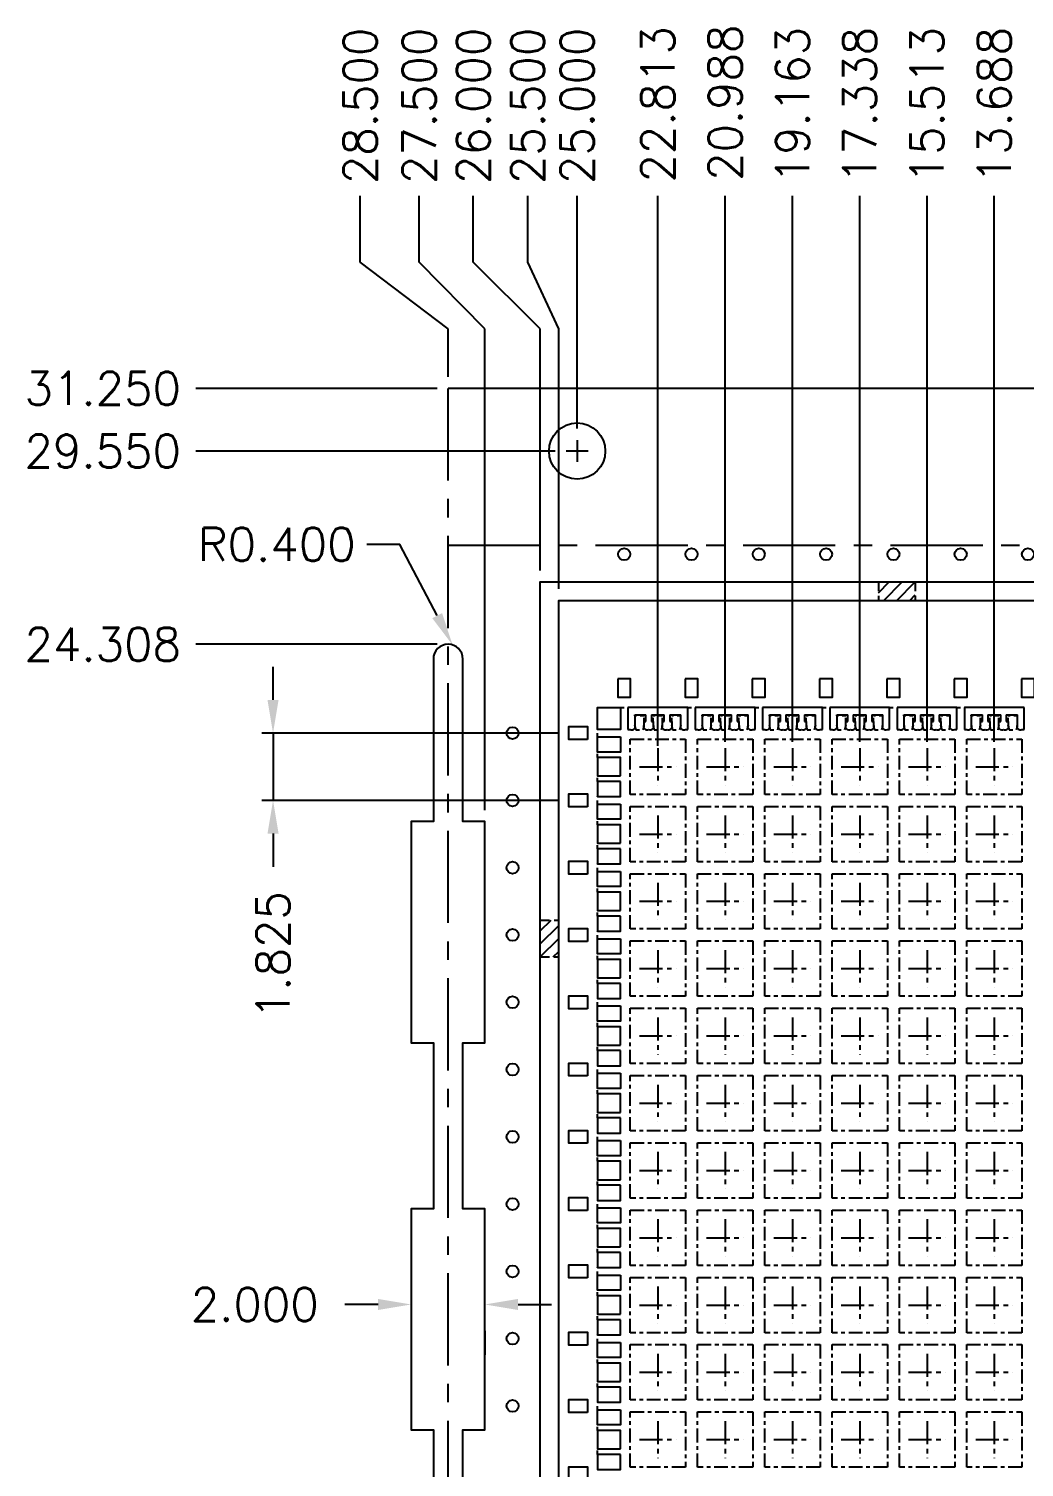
# Model space of a CAD drawing. Extents: x -116 to -15, y -123 to -4.
# Drawn here: x -102.45 to -75.45, y -43.06 to -4.05 of the extents above; entities that cross this region are included whole.
import ezdxf

# ---------------------------------------------------------------- set-up
doc = ezdxf.new("R2010")
doc.units = 0
doc.header["$MEASUREMENT"] = 0
for name, pattern in [('CENTER', [2, 1.25, -0.25, 0.25, -0.25]), ('CENTERX2', [4, 2.5, -0.5, 0.5, -0.5]), ('HIDDEN', [0.375, 0.25, -0.125])]:
    doc.linetypes.add(name, pattern=pattern)
for name, color, linetype in [('1', 7, 'CONTINUOUS'), ('1D', 4, 'CONTINUOUS'), ('3D', 4, 'CONTINUOUS')]:
    doc.layers.add(name, color=color, linetype=linetype)
doc.styles.get("Standard").update_dxf_attribs({"font": 'ROMANS.SHX'})

msp = doc.modelspace()

# ---------------------------------------------------------------- hatches: boundary and pattern name
at = {"layer": '1D', "linetype": 'ByBlock'}
h = msp.add_hatch(dxfattribs=at)
h.set_pattern_fill('ANSI31', color=256, scale=2, style=0)
h.set_pattern_definition([(45, (500.50223, 507.88547), (-0.176776695, 0.176776695), [])])
h.paths.add_polyline_path([(-88.074, -61.88), (-88.574, -61.88), (-88.574, -60.88), (-88.074, -60.88)])
h.paths.add_polyline_path([(-88.074, -29.22), (-88.574, -29.22), (-88.574, -28.22), (-88.074, -28.22)])
h.paths.add_polyline_path([(-88.074, -45.55), (-88.574, -45.55), (-88.574, -44.55), (-88.074, -44.55)])
h.paths.add_polyline_path([(-79.404, -19.55), (-79.404, -19.05), (-78.404, -19.05), (-78.404, -19.55)])
h.paths.add_polyline_path([(-46.744, -19.55), (-46.744, -19.05), (-45.744, -19.05), (-45.744, -19.55)])
h.paths.add_polyline_path([(-63.074, -19.55), (-63.074, -19.05), (-62.074, -19.05), (-62.074, -19.55)])
h.paths.add_polyline_path([(-37.074, -28.22), (-36.574, -28.22), (-36.574, -29.22), (-37.074, -29.22)])
h.paths.add_polyline_path([(-37.074, -60.88), (-36.574, -60.88), (-36.574, -61.88), (-37.074, -61.88)])
h.paths.add_polyline_path([(-37.074, -44.55), (-36.574, -44.55), (-36.574, -45.55), (-37.074, -45.55)])
h.paths.add_polyline_path([(-45.744, -70.55), (-45.744, -71.05), (-46.744, -71.05), (-46.744, -70.55)])
h.paths.add_polyline_path([(-78.404, -70.55), (-78.404, -71.05), (-79.404, -71.05), (-79.404, -70.55)])
h.paths.add_polyline_path([(-62.074, -70.55), (-62.074, -71.05), (-63.074, -71.05), (-63.074, -70.55)])

# ---------------------------------------------------------------- linework, layer by layer
at = {"layer": '1', "linetype": 'ByBlock'}
for p, q in [((-84.575, -22.453), (-86.197, -22.453)), ((-86.197, -22.453), (-86.197, -23.049)), ((-84.575, -23.049), (-84.575, -22.453)), ((-82.75, -22.453), (-84.372, -22.453)), ((-84.372, -22.453), (-84.372, -23.049)), ((-82.75, -23.049), (-82.75, -22.453)), ((-80.925, -22.453), (-82.547, -22.453)), ((-82.547, -22.453), (-82.547, -23.049)), ((-80.925, -23.049), (-80.925, -22.453)), ((-79.1, -22.453), (-80.722, -22.453)), ((-80.722, -22.453), (-80.722, -23.049)), ((-79.1, -23.049), (-79.1, -22.453)), ((-77.275, -22.453), (-78.897, -22.453)), ((-78.897, -22.453), (-78.897, -23.049)), ((-77.275, -23.049), (-77.275, -22.453)), ((-75.45, -22.453), (-77.072, -22.453)), ((-77.072, -22.453), (-77.072, -23.049)), ((-75.45, -23.049), (-75.45, -22.453)), ((-86.197, -23.049), (-86.136, -23.049)), ((-84.636, -23.049), (-84.575, -23.049)), ((-84.372, -23.049), (-84.311, -23.049)), ((-82.811, -23.049), (-82.75, -23.049)), ((-82.547, -23.049), (-82.486, -23.049)), ((-80.986, -23.049), (-80.925, -23.049)), ((-80.722, -23.049), (-80.661, -23.049)), ((-79.161, -23.049), (-79.1, -23.049)), ((-78.897, -23.049), (-78.836, -23.049)), ((-77.336, -23.049), (-77.275, -23.049)), ((-77.072, -23.049), (-77.011, -23.049)), ((-75.511, -23.049), (-75.45, -23.049))]:
    msp.add_line(p, q, dxfattribs=at)
at = {"layer": '1'}
for p, q in [((-86.011, -22.653), (-85.711, -22.653)), ((-86.011, -22.678), (-86.011, -22.653)), ((-86.011, -22.678), (-86.011, -22.973)), ((-85.761, -22.973), (-85.761, -22.838)), ((-85.761, -22.838), (-85.711, -22.838)), ((-85.561, -22.653), (-85.211, -22.653)), ((-85.561, -22.838), (-85.511, -22.838)), ((-85.511, -22.838), (-85.511, -22.973)), ((-85.261, -22.973), (-85.261, -22.838)), ((-85.261, -22.838), (-85.211, -22.838)), ((-85.061, -22.653), (-84.761, -22.653)), ((-85.061, -22.838), (-85.011, -22.838)), ((-85.011, -22.838), (-85.011, -22.973)), ((-84.761, -22.973), (-84.761, -22.653)), ((-84.761, -22.778), (-84.761, -22.653)), ((-84.186, -22.653), (-83.886, -22.653)), ((-84.186, -22.678), (-84.186, -22.653)), ((-84.186, -22.678), (-84.186, -22.973)), ((-83.936, -22.973), (-83.936, -22.838)), ((-83.936, -22.838), (-83.886, -22.838)), ((-83.736, -22.653), (-83.386, -22.653)), ((-83.736, -22.838), (-83.686, -22.838)), ((-83.686, -22.838), (-83.686, -22.973)), ((-83.436, -22.973), (-83.436, -22.838)), ((-83.436, -22.838), (-83.386, -22.838)), ((-83.236, -22.653), (-82.936, -22.653)), ((-83.236, -22.838), (-83.186, -22.838)), ((-83.186, -22.838), (-83.186, -22.973)), ((-82.936, -22.973), (-82.936, -22.653)), ((-82.936, -22.778), (-82.936, -22.653)), ((-82.361, -22.653), (-82.061, -22.653)), ((-82.361, -22.678), (-82.361, -22.653)), ((-82.361, -22.678), (-82.361, -22.973)), ((-82.111, -22.973), (-82.111, -22.838)), ((-82.111, -22.838), (-82.061, -22.838)), ((-81.911, -22.653), (-81.561, -22.653)), ((-81.911, -22.838), (-81.861, -22.838)), ((-81.861, -22.838), (-81.861, -22.973)), ((-81.611, -22.973), (-81.611, -22.838)), ((-81.611, -22.838), (-81.561, -22.838)), ((-81.411, -22.653), (-81.111, -22.653)), ((-81.411, -22.838), (-81.361, -22.838)), ((-81.361, -22.838), (-81.361, -22.973)), ((-81.111, -22.973), (-81.111, -22.653)), ((-81.111, -22.778), (-81.111, -22.653)), ((-80.536, -22.653), (-80.236, -22.653)), ((-80.536, -22.678), (-80.536, -22.653)), ((-80.536, -22.678), (-80.536, -22.973)), ((-80.286, -22.973), (-80.286, -22.838)), ((-80.286, -22.838), (-80.236, -22.838)), ((-80.086, -22.653), (-79.736, -22.653)), ((-80.086, -22.838), (-80.036, -22.838)), ((-80.036, -22.838), (-80.036, -22.973)), ((-79.786, -22.973), (-79.786, -22.838)), ((-79.786, -22.838), (-79.736, -22.838)), ((-79.586, -22.653), (-79.286, -22.653)), ((-79.586, -22.838), (-79.536, -22.838)), ((-79.536, -22.838), (-79.536, -22.973)), ((-79.286, -22.973), (-79.286, -22.653)), ((-79.286, -22.778), (-79.286, -22.653)), ((-78.711, -22.653), (-78.411, -22.653)), ((-78.711, -22.678), (-78.711, -22.653)), ((-78.711, -22.678), (-78.711, -22.973)), ((-78.461, -22.973), (-78.461, -22.838)), ((-78.461, -22.838), (-78.411, -22.838)), ((-78.261, -22.653), (-77.911, -22.653)), ((-78.261, -22.838), (-78.211, -22.838)), ((-78.211, -22.838), (-78.211, -22.973)), ((-77.961, -22.973), (-77.961, -22.838)), ((-77.961, -22.838), (-77.911, -22.838)), ((-77.761, -22.653), (-77.461, -22.653)), ((-77.761, -22.838), (-77.711, -22.838)), ((-77.711, -22.838), (-77.711, -22.973)), ((-77.461, -22.973), (-77.461, -22.653)), ((-77.461, -22.778), (-77.461, -22.653)), ((-76.886, -22.653), (-76.586, -22.653)), ((-76.886, -22.678), (-76.886, -22.653)), ((-76.886, -22.678), (-76.886, -22.973)), ((-76.636, -22.973), (-76.636, -22.838)), ((-76.636, -22.838), (-76.586, -22.838)), ((-76.436, -22.653), (-76.086, -22.653)), ((-76.436, -22.838), (-76.386, -22.838)), ((-76.386, -22.838), (-76.386, -22.973)), ((-76.136, -22.973), (-76.136, -22.838)), ((-76.136, -22.838), (-76.086, -22.838)), ((-75.936, -22.653), (-75.636, -22.653)), ((-75.936, -22.838), (-75.886, -22.838)), ((-75.886, -22.838), (-75.886, -22.973)), ((-75.636, -22.973), (-75.636, -22.653)), ((-75.636, -22.778), (-75.636, -22.653))]:
    msp.add_line(p, q, dxfattribs=at)
at = {"layer": '1', "linetype": 'ByBlock'}
msp.add_lwpolyline([(-91.074, -76.3), (-36.174, -76.3), (-34.074, -75.088), (-34.074, -64.55), (-35.074, -64.55), (-35.074, -58.55), (-34.074, -58.55), (-34.074, -54.05), (-35.074, -54.05), (-35.074, -48.05), (-34.074, -48.05), (-34.074, -42.05), (-35.074, -42.05), (-35.074, -36.05), (-34.074, -36.05), (-34.074, -31.55), (-35.074, -31.55), (-35.074, -25.55), (-34.074, -25.55), (-34.074, -15.013), (-36.174, -13.8), (-91.074, -13.8)], dxfattribs=at)
for points in [[(-36.574, -71.05), (-88.574, -71.05), (-88.574, -19.05), (-36.574, -19.05)], [(-37.074, -70.55), (-88.074, -70.55), (-88.074, -19.55), (-37.074, -19.55)], [(-86.474, -21.676), (-86.474, -22.176), (-86.124, -22.176), (-86.124, -21.676)], [(-84.649, -21.676), (-84.649, -22.176), (-84.299, -22.176), (-84.299, -21.676)], [(-82.824, -21.676), (-82.824, -22.176), (-82.474, -22.176), (-82.474, -21.676)], [(-80.999, -21.676), (-80.999, -22.176), (-80.649, -22.176), (-80.649, -21.676)], [(-79.174, -21.676), (-79.174, -22.176), (-78.824, -22.176), (-78.824, -21.676)], [(-77.349, -21.676), (-77.349, -22.176), (-76.999, -22.176), (-76.999, -21.676)], [(-75.524, -21.676), (-75.524, -22.176), (-75.174, -22.176), (-75.174, -21.676)], [(-86.4, -22.453), (-86.4, -23.049), (-87.021, -23.049), (-87.021, -22.453)], [(-87.298, -23.325), (-87.798, -23.325), (-87.798, -22.975), (-87.298, -22.975)], [(-86.4, -23.252), (-86.4, -23.663), (-87.021, -23.663), (-87.021, -23.252)], [(-86.4, -24.313), (-86.4, -23.813), (-87.021, -23.813), (-87.021, -24.313)], [(-86.4, -24.463), (-87.021, -24.463), (-87.021, -24.874), (-86.4, -24.874)], [(-87.298, -25.15), (-87.798, -25.15), (-87.798, -24.8), (-87.298, -24.8)], [(-86.4, -25.077), (-86.4, -25.488), (-87.021, -25.488), (-87.021, -25.077)], [(-86.4, -26.138), (-86.4, -25.638), (-87.021, -25.638), (-87.021, -26.138)], [(-86.4, -26.288), (-87.021, -26.288), (-87.021, -26.699), (-86.4, -26.699)], [(-87.298, -26.975), (-87.798, -26.975), (-87.798, -26.625), (-87.298, -26.625)], [(-86.4, -26.902), (-86.4, -27.313), (-87.021, -27.313), (-87.021, -26.902)], [(-86.4, -27.963), (-86.4, -27.463), (-87.021, -27.463), (-87.021, -27.963)], [(-87.298, -28.8), (-87.798, -28.8), (-87.798, -28.45), (-87.298, -28.45)], [(-86.4, -28.113), (-87.021, -28.113), (-87.021, -28.524), (-86.4, -28.524)], [(-86.4, -28.727), (-86.4, -29.138), (-87.021, -29.138), (-87.021, -28.727)], [(-86.4, -29.788), (-86.4, -29.288), (-87.021, -29.288), (-87.021, -29.788)], [(-86.4, -29.938), (-87.021, -29.938), (-87.021, -30.349), (-86.4, -30.349)], [(-87.298, -30.625), (-87.798, -30.625), (-87.798, -30.275), (-87.298, -30.275)], [(-86.4, -30.552), (-86.4, -30.963), (-87.021, -30.963), (-87.021, -30.552)], [(-86.4, -31.613), (-86.4, -31.113), (-87.021, -31.113), (-87.021, -31.613)], [(-86.4, -31.763), (-87.021, -31.763), (-87.021, -32.174), (-86.4, -32.174)], [(-87.298, -32.45), (-87.798, -32.45), (-87.798, -32.1), (-87.298, -32.1)], [(-86.4, -32.377), (-86.4, -32.788), (-87.021, -32.788), (-87.021, -32.377)], [(-86.4, -33.438), (-86.4, -32.938), (-87.021, -32.938), (-87.021, -33.438)], [(-87.298, -34.275), (-87.798, -34.275), (-87.798, -33.925), (-87.298, -33.925)], [(-86.4, -33.588), (-87.021, -33.588), (-87.021, -33.999), (-86.4, -33.999)], [(-86.4, -34.202), (-86.4, -34.613), (-87.021, -34.613), (-87.021, -34.202)], [(-86.4, -35.263), (-86.4, -34.763), (-87.021, -34.763), (-87.021, -35.263)], [(-86.4, -35.413), (-87.021, -35.413), (-87.021, -35.824), (-86.4, -35.824)], [(-87.298, -36.1), (-87.798, -36.1), (-87.798, -35.75), (-87.298, -35.75)], [(-86.4, -36.027), (-86.4, -36.438), (-87.021, -36.438), (-87.021, -36.027)], [(-86.4, -37.088), (-86.4, -36.588), (-87.021, -36.588), (-87.021, -37.088)], [(-86.4, -37.238), (-87.021, -37.238), (-87.021, -37.649), (-86.4, -37.649)], [(-87.298, -37.925), (-87.798, -37.925), (-87.798, -37.575), (-87.298, -37.575)], [(-86.4, -37.852), (-86.4, -38.263), (-87.021, -38.263), (-87.021, -37.852)], [(-86.4, -38.913), (-86.4, -38.413), (-87.021, -38.413), (-87.021, -38.913)], [(-87.298, -39.75), (-87.798, -39.75), (-87.798, -39.4), (-87.298, -39.4)], [(-86.4, -39.063), (-87.021, -39.063), (-87.021, -39.474), (-86.4, -39.474)], [(-86.4, -39.677), (-86.4, -40.088), (-87.021, -40.088), (-87.021, -39.677)], [(-86.4, -40.738), (-86.4, -40.238), (-87.021, -40.238), (-87.021, -40.738)], [(-86.4, -40.888), (-87.021, -40.888), (-87.021, -41.299), (-86.4, -41.299)], [(-87.298, -41.575), (-87.798, -41.575), (-87.798, -41.225), (-87.298, -41.225)], [(-86.4, -41.502), (-86.4, -41.913), (-87.021, -41.913), (-87.021, -41.502)], [(-86.4, -42.563), (-86.4, -42.063), (-87.021, -42.063), (-87.021, -42.563)], [(-86.4, -42.713), (-87.021, -42.713), (-87.021, -43.124), (-86.4, -43.124)], [(-87.298, -43.4), (-87.798, -43.4), (-87.798, -43.05), (-87.298, -43.05)]]:
    msp.add_lwpolyline(points, close=True, dxfattribs=at)
at = {"layer": '1'}
msp.add_lwpolyline([(-90.674, -48.05), (-90.674, -42.05), (-90.074, -42.05), (-90.074, -36.05), (-90.674, -36.05), (-90.674, -31.55), (-90.074, -31.55), (-90.074, -25.55), (-90.674, -25.55), (-90.674, -21.142, 1), (-91.474, -21.142), (-91.474, -25.55), (-92.074, -25.55), (-92.074, -31.55), (-91.474, -31.55), (-91.474, -36.05), (-92.074, -36.05), (-92.074, -42.05), (-91.474, -42.05), (-91.474, -48.05)], format="xyb", dxfattribs=at)
for points in [[(-85.711, -22.838), (-85.711, -22.653)], [(-85.561, -22.653), (-85.561, -22.838)], [(-85.211, -22.838), (-85.211, -22.653)], [(-85.061, -22.653), (-85.061, -22.838)], [(-83.886, -22.838), (-83.886, -22.653)], [(-83.736, -22.653), (-83.736, -22.838)], [(-83.386, -22.838), (-83.386, -22.653)], [(-83.236, -22.653), (-83.236, -22.838)], [(-82.061, -22.838), (-82.061, -22.653)], [(-81.911, -22.653), (-81.911, -22.838)], [(-81.561, -22.838), (-81.561, -22.653)], [(-81.411, -22.653), (-81.411, -22.838)], [(-80.236, -22.838), (-80.236, -22.653)], [(-80.086, -22.653), (-80.086, -22.838)], [(-79.736, -22.838), (-79.736, -22.653)], [(-79.586, -22.653), (-79.586, -22.838)], [(-78.411, -22.838), (-78.411, -22.653)], [(-78.261, -22.653), (-78.261, -22.838)], [(-77.911, -22.838), (-77.911, -22.653)], [(-77.761, -22.653), (-77.761, -22.838)], [(-76.586, -22.838), (-76.586, -22.653)], [(-76.436, -22.653), (-76.436, -22.838)], [(-76.086, -22.838), (-76.086, -22.653)], [(-75.936, -22.653), (-75.936, -22.838)]]:
    msp.add_lwpolyline(points, dxfattribs=at)
for centre, radius in [((-87.574, -15.5), 0.762), ((-86.299, -18.3), 0.163), ((-84.474, -18.3), 0.163), ((-82.649, -18.3), 0.163), ((-80.824, -18.3), 0.163), ((-78.999, -18.3), 0.163), ((-77.174, -18.3), 0.163), ((-75.349, -18.3), 0.163), ((-89.324, -23.15), 0.163), ((-89.324, -24.975), 0.163), ((-89.324, -26.8), 0.163), ((-89.324, -28.625), 0.163), ((-89.324, -30.45), 0.163), ((-89.324, -32.275), 0.163), ((-89.324, -34.1), 0.163), ((-89.324, -35.925), 0.163), ((-89.324, -37.75), 0.163), ((-89.324, -39.575), 0.163), ((-89.324, -41.4), 0.163)]:
    msp.add_circle(centre, radius, dxfattribs=at)
for centre, start, end in [((-86.086, -22.974), 236.4004, 33.5332), ((-85.686, -22.974), 146.4668, 303.5996), ((-85.586, -22.974), 236.4004, 33.5332), ((-85.186, -22.974), 146.4668, 303.5996), ((-85.086, -22.974), 236.4004, 33.5332), ((-84.686, -22.974), 146.4668, 303.5996), ((-84.261, -22.974), 236.4004, 33.5332), ((-83.861, -22.974), 146.4668, 303.5996), ((-83.761, -22.974), 236.4004, 33.5332), ((-83.361, -22.974), 146.4668, 303.5996), ((-83.261, -22.974), 236.4004, 33.5332), ((-82.861, -22.974), 146.4668, 303.5996), ((-82.436, -22.974), 236.4004, 33.5332), ((-82.036, -22.974), 146.4668, 303.5996), ((-81.936, -22.974), 236.4004, 33.5332), ((-81.536, -22.974), 146.4668, 303.5996), ((-81.436, -22.974), 236.4004, 33.5332), ((-81.036, -22.974), 146.4668, 303.5996), ((-80.611, -22.974), 236.4004, 33.5332), ((-80.211, -22.974), 146.4668, 303.5996), ((-80.111, -22.974), 236.4004, 33.5332), ((-79.711, -22.974), 146.4668, 303.5996), ((-79.611, -22.974), 236.4004, 33.5332), ((-79.211, -22.974), 146.4668, 303.5996), ((-78.786, -22.974), 236.4004, 33.5332), ((-78.386, -22.974), 146.4668, 303.5996), ((-78.286, -22.974), 236.4004, 33.5332), ((-77.886, -22.974), 146.4668, 303.5996), ((-77.786, -22.974), 236.4004, 33.5332), ((-77.386, -22.974), 146.4668, 303.5996), ((-76.961, -22.974), 236.4004, 33.5332), ((-76.561, -22.974), 146.4668, 303.5996), ((-76.461, -22.974), 236.4004, 33.5332), ((-76.061, -22.974), 146.4668, 303.5996), ((-75.961, -22.974), 236.4004, 33.5332), ((-75.561, -22.974), 146.4668, 303.5996)]:
    msp.add_arc(centre, 0.0901, start, end, dxfattribs=at)
at = {"layer": '1D'}
for p, q in [((-93.456, -10.38), (-93.456, -8.58)), ((-91.856, -10.38), (-91.856, -8.58)), ((-90.391, -10.38), (-90.391, -8.58)), ((-88.915, -10.38), (-88.915, -8.58)), ((-87.574, -14.892), (-87.574, -8.58)), ((-83.561, -23.388), (-83.561, -8.58)), ((-81.736, -23.388), (-81.736, -8.58)), ((-79.911, -23.388), (-79.911, -8.58)), ((-78.086, -23.388), (-78.086, -8.58)), ((-76.261, -23.388), (-76.261, -8.58)), ((-91.074, -12.18), (-93.456, -10.38)), ((-90.074, -12.18), (-91.856, -10.38)), ((-88.574, -12.18), (-90.391, -10.38)), ((-88.074, -12.18), (-88.915, -10.38)), ((-91.074, -13.488), (-91.074, -12.18)), ((-90.074, -25.238), (-90.074, -12.18)), ((-88.574, -18.738), (-88.574, -12.18)), ((-88.074, -19.238), (-88.074, -12.18)), ((-95.821, -22.25), (-95.821, -21.35)), ((-88.098, -23.15), (-96.121, -23.15)), ((-95.821, -23.15), (-95.821, -24.975)), ((-88.098, -24.975), (-96.121, -24.975)), ((-95.821, -25.875), (-95.821, -26.775)), ((-92.974, -38.648), (-93.874, -38.648)), ((-89.174, -38.648), (-88.274, -38.648)), ((-92.074, -39.363), (-92.074, -40.015)), ((-90.074, -39.363), (-90.074, -40.015))]:
    msp.add_line(p, q, dxfattribs=at)
at = {"layer": '1D', "linetype": 'ByBlock'}
msp.add_line((-85.386, -23.499), (-85.386, -8.58), dxfattribs=at)
at = {"layer": '1D', "linetype": 'CENTERX2'}
msp.add_line((-91.074, -76.3), (-91.074, -13.8), dxfattribs=at)
at = {"layer": '1D', "linetype": 'Continuous'}
for p, q in [((-87.574, -15.204), (-87.574, -15.796)), ((-87.278, -15.5), (-87.87, -15.5))]:
    msp.add_line(p, q, dxfattribs=at)
at = {"layer": '1D', "color": 2, "linetype": 'CENTERX2'}
msp.add_line((-91.074, -18.05), (-34.574, -18.05), dxfattribs=at)
at = {"layer": '1D', "linetype": 'HIDDEN'}
for p, q in [((-79.404, -19.05), (-79.404, -19.55)), ((-78.404, -19.05), (-78.404, -19.55)), ((-88.574, -28.22), (-88.074, -28.22)), ((-88.574, -29.22), (-88.074, -29.22))]:
    msp.add_line(p, q, dxfattribs=at)
at = {"layer": '1D', "linetype": 'HIDDEN', "ltscale": 0.4}
for p, q in [((-86.4, -22.453), (-86.197, -22.453)), ((-84.575, -22.453), (-84.372, -22.453)), ((-82.75, -22.453), (-82.547, -22.453)), ((-80.925, -22.453), (-80.722, -22.453)), ((-79.1, -22.453), (-78.897, -22.453)), ((-77.275, -22.453), (-77.072, -22.453)), ((-87.021, -23.252), (-87.021, -23.049)), ((-87.021, -23.813), (-87.021, -23.663)), ((-87.021, -24.463), (-87.021, -24.313)), ((-87.021, -25.077), (-87.021, -24.874)), ((-87.021, -25.638), (-87.021, -25.488)), ((-87.021, -26.288), (-87.021, -26.138)), ((-87.021, -26.902), (-87.021, -26.699)), ((-87.021, -27.463), (-87.021, -27.313)), ((-87.021, -28.113), (-87.021, -27.963)), ((-87.021, -28.727), (-87.021, -28.524)), ((-87.021, -29.288), (-87.021, -29.138)), ((-87.021, -29.938), (-87.021, -29.788)), ((-87.021, -30.552), (-87.021, -30.349)), ((-87.021, -31.113), (-87.021, -30.963)), ((-87.021, -31.763), (-87.021, -31.613)), ((-87.021, -32.377), (-87.021, -32.174)), ((-87.021, -32.938), (-87.021, -32.788)), ((-87.021, -33.588), (-87.021, -33.438)), ((-87.021, -34.202), (-87.021, -33.999)), ((-87.021, -34.763), (-87.021, -34.613)), ((-87.021, -35.413), (-87.021, -35.263)), ((-87.021, -36.027), (-87.021, -35.824)), ((-87.021, -36.588), (-87.021, -36.438)), ((-87.021, -37.238), (-87.021, -37.088)), ((-87.021, -37.852), (-87.021, -37.649)), ((-87.021, -38.413), (-87.021, -38.263)), ((-87.021, -39.063), (-87.021, -38.913)), ((-87.021, -39.677), (-87.021, -39.474)), ((-87.021, -40.238), (-87.021, -40.088)), ((-87.021, -40.888), (-87.021, -40.738)), ((-87.021, -41.502), (-87.021, -41.299)), ((-87.021, -42.063), (-87.021, -41.913)), ((-87.021, -42.713), (-87.021, -42.563))]:
    msp.add_line(p, q, dxfattribs=at)
at = {"layer": '1D', "linetype": 'HIDDEN', "ltscale": 0.3}
for p, q in [((-85.761, -22.678), (-86.011, -22.678)), ((-86.011, -22.973), (-85.986, -23.064)), ((-85.786, -23.064), (-85.761, -22.973)), ((-85.761, -22.838), (-85.761, -22.678)), ((-85.261, -22.678), (-85.511, -22.678)), ((-85.511, -22.838), (-85.511, -22.678)), ((-85.511, -22.973), (-85.486, -23.064)), ((-85.286, -23.064), (-85.261, -22.973)), ((-85.261, -22.838), (-85.261, -22.678)), ((-84.761, -22.678), (-85.011, -22.678)), ((-85.011, -22.838), (-85.011, -22.678)), ((-85.011, -22.973), (-84.986, -23.064)), ((-84.786, -23.064), (-84.761, -22.973)), ((-83.936, -22.678), (-84.186, -22.678)), ((-84.186, -22.973), (-84.161, -23.064)), ((-83.961, -23.064), (-83.936, -22.973)), ((-83.936, -22.838), (-83.936, -22.678)), ((-83.436, -22.678), (-83.686, -22.678)), ((-83.686, -22.838), (-83.686, -22.678)), ((-83.686, -22.973), (-83.661, -23.064)), ((-83.461, -23.064), (-83.436, -22.973)), ((-83.436, -22.838), (-83.436, -22.678)), ((-82.936, -22.678), (-83.186, -22.678)), ((-83.186, -22.838), (-83.186, -22.678)), ((-83.186, -22.973), (-83.161, -23.064)), ((-82.961, -23.064), (-82.936, -22.973)), ((-82.111, -22.678), (-82.361, -22.678)), ((-82.361, -22.973), (-82.336, -23.064)), ((-82.136, -23.064), (-82.111, -22.973)), ((-82.111, -22.838), (-82.111, -22.678)), ((-81.611, -22.678), (-81.861, -22.678)), ((-81.861, -22.838), (-81.861, -22.678)), ((-81.861, -22.973), (-81.836, -23.064)), ((-81.636, -23.064), (-81.611, -22.973)), ((-81.611, -22.838), (-81.611, -22.678)), ((-81.111, -22.678), (-81.361, -22.678)), ((-81.361, -22.838), (-81.361, -22.678)), ((-81.361, -22.973), (-81.336, -23.064)), ((-81.136, -23.064), (-81.111, -22.973)), ((-80.286, -22.678), (-80.536, -22.678)), ((-80.536, -22.973), (-80.511, -23.064)), ((-80.311, -23.064), (-80.286, -22.973)), ((-80.286, -22.838), (-80.286, -22.678)), ((-79.786, -22.678), (-80.036, -22.678)), ((-80.036, -22.838), (-80.036, -22.678)), ((-80.036, -22.973), (-80.011, -23.064)), ((-79.811, -23.064), (-79.786, -22.973)), ((-79.786, -22.838), (-79.786, -22.678)), ((-79.286, -22.678), (-79.536, -22.678)), ((-79.536, -22.838), (-79.536, -22.678)), ((-79.536, -22.973), (-79.511, -23.064)), ((-79.311, -23.064), (-79.286, -22.973)), ((-78.461, -22.678), (-78.711, -22.678)), ((-78.711, -22.973), (-78.686, -23.064)), ((-78.486, -23.064), (-78.461, -22.973)), ((-78.461, -22.838), (-78.461, -22.678)), ((-77.961, -22.678), (-78.211, -22.678)), ((-78.211, -22.838), (-78.211, -22.678)), ((-78.211, -22.973), (-78.186, -23.064)), ((-77.986, -23.064), (-77.961, -22.973)), ((-77.961, -22.838), (-77.961, -22.678)), ((-77.461, -22.678), (-77.711, -22.678)), ((-77.711, -22.838), (-77.711, -22.678)), ((-77.711, -22.973), (-77.686, -23.064)), ((-77.486, -23.064), (-77.461, -22.973)), ((-76.636, -22.678), (-76.886, -22.678)), ((-76.886, -22.973), (-76.861, -23.064)), ((-76.661, -23.064), (-76.636, -22.973)), ((-76.636, -22.838), (-76.636, -22.678)), ((-76.136, -22.678), (-76.386, -22.678)), ((-76.386, -22.838), (-76.386, -22.678)), ((-76.386, -22.973), (-76.361, -23.064)), ((-76.161, -23.064), (-76.136, -22.973)), ((-76.136, -22.838), (-76.136, -22.678)), ((-75.636, -22.678), (-75.886, -22.678)), ((-75.886, -22.838), (-75.886, -22.678)), ((-75.886, -22.973), (-75.861, -23.064)), ((-75.661, -23.064), (-75.636, -22.973)), ((-85.986, -23.064), (-85.786, -23.064)), ((-85.486, -23.064), (-85.286, -23.064)), ((-84.986, -23.064), (-84.786, -23.064)), ((-84.161, -23.064), (-83.961, -23.064)), ((-83.661, -23.064), (-83.461, -23.064)), ((-83.161, -23.064), (-82.961, -23.064)), ((-82.336, -23.064), (-82.136, -23.064)), ((-81.836, -23.064), (-81.636, -23.064)), ((-81.336, -23.064), (-81.136, -23.064)), ((-80.511, -23.064), (-80.311, -23.064)), ((-80.011, -23.064), (-79.811, -23.064)), ((-79.511, -23.064), (-79.311, -23.064)), ((-78.686, -23.064), (-78.486, -23.064)), ((-78.186, -23.064), (-77.986, -23.064)), ((-77.686, -23.064), (-77.486, -23.064)), ((-76.861, -23.064), (-76.661, -23.064)), ((-76.361, -23.064), (-76.161, -23.064)), ((-75.861, -23.064), (-75.661, -23.064))]:
    msp.add_line(p, q, dxfattribs=at)
at = {"layer": '1D', "linetype": 'CENTER', "ltscale": 0.5}
for p, q in [((-85.386, -23.562), (-85.386, -24.564)), ((-83.561, -23.562), (-83.561, -24.564)), ((-81.736, -23.562), (-81.736, -24.564)), ((-79.911, -23.562), (-79.911, -24.564)), ((-78.086, -23.562), (-78.086, -24.564)), ((-76.261, -23.562), (-76.261, -24.564)), ((-85.887, -24.063), (-84.885, -24.063)), ((-84.062, -24.063), (-83.06, -24.063)), ((-82.237, -24.063), (-81.235, -24.063)), ((-80.412, -24.063), (-79.41, -24.063)), ((-78.587, -24.063), (-77.585, -24.063)), ((-76.762, -24.063), (-75.76, -24.063)), ((-85.386, -25.387), (-85.386, -26.389)), ((-83.561, -25.387), (-83.561, -26.389)), ((-81.736, -25.387), (-81.736, -26.389)), ((-79.911, -25.387), (-79.911, -26.389)), ((-78.086, -25.387), (-78.086, -26.389)), ((-76.261, -25.387), (-76.261, -26.389)), ((-85.887, -25.888), (-84.885, -25.888)), ((-84.062, -25.888), (-83.06, -25.888)), ((-82.237, -25.888), (-81.235, -25.888)), ((-80.412, -25.888), (-79.41, -25.888)), ((-78.587, -25.888), (-77.585, -25.888)), ((-76.762, -25.888), (-75.76, -25.888)), ((-85.386, -27.212), (-85.386, -28.214)), ((-83.561, -27.212), (-83.561, -28.214)), ((-81.736, -27.212), (-81.736, -28.214)), ((-79.911, -27.212), (-79.911, -28.214)), ((-78.086, -27.212), (-78.086, -28.214)), ((-76.261, -27.212), (-76.261, -28.214)), ((-85.887, -27.713), (-84.885, -27.713)), ((-84.062, -27.713), (-83.06, -27.713)), ((-82.237, -27.713), (-81.235, -27.713)), ((-80.412, -27.713), (-79.41, -27.713)), ((-78.587, -27.713), (-77.585, -27.713)), ((-76.762, -27.713), (-75.76, -27.713)), ((-85.386, -29.037), (-85.386, -30.039)), ((-83.561, -29.037), (-83.561, -30.039)), ((-81.736, -29.037), (-81.736, -30.039)), ((-79.911, -29.037), (-79.911, -30.039)), ((-78.086, -29.037), (-78.086, -30.039)), ((-76.261, -29.037), (-76.261, -30.039)), ((-85.887, -29.538), (-84.885, -29.538)), ((-84.062, -29.538), (-83.06, -29.538)), ((-82.237, -29.538), (-81.235, -29.538)), ((-80.412, -29.538), (-79.41, -29.538)), ((-78.587, -29.538), (-77.585, -29.538)), ((-76.762, -29.538), (-75.76, -29.538)), ((-85.386, -30.862), (-85.386, -31.864)), ((-83.561, -30.862), (-83.561, -31.864)), ((-81.736, -30.862), (-81.736, -31.864)), ((-79.911, -30.862), (-79.911, -31.864)), ((-78.086, -30.862), (-78.086, -31.864)), ((-76.261, -30.862), (-76.261, -31.864)), ((-85.887, -31.363), (-84.885, -31.363)), ((-84.062, -31.363), (-83.06, -31.363)), ((-82.237, -31.363), (-81.235, -31.363)), ((-80.412, -31.363), (-79.41, -31.363)), ((-78.587, -31.363), (-77.585, -31.363)), ((-76.762, -31.363), (-75.76, -31.363)), ((-85.386, -32.687), (-85.386, -33.689)), ((-83.561, -32.687), (-83.561, -33.689)), ((-81.736, -32.687), (-81.736, -33.689)), ((-79.911, -32.687), (-79.911, -33.689)), ((-78.086, -32.687), (-78.086, -33.689)), ((-76.261, -32.687), (-76.261, -33.689)), ((-85.887, -33.188), (-84.885, -33.188)), ((-84.062, -33.188), (-83.06, -33.188)), ((-82.237, -33.188), (-81.235, -33.188)), ((-80.412, -33.188), (-79.41, -33.188)), ((-78.587, -33.188), (-77.585, -33.188)), ((-76.762, -33.188), (-75.76, -33.188)), ((-85.386, -34.512), (-85.386, -35.514)), ((-83.561, -34.512), (-83.561, -35.514)), ((-81.736, -34.512), (-81.736, -35.514)), ((-79.911, -34.512), (-79.911, -35.514)), ((-78.086, -34.512), (-78.086, -35.514)), ((-76.261, -34.512), (-76.261, -35.514)), ((-85.887, -35.013), (-84.885, -35.013)), ((-84.062, -35.013), (-83.06, -35.013)), ((-82.237, -35.013), (-81.235, -35.013)), ((-80.412, -35.013), (-79.41, -35.013)), ((-78.587, -35.013), (-77.585, -35.013)), ((-76.762, -35.013), (-75.76, -35.013)), ((-85.386, -36.337), (-85.386, -37.339)), ((-83.561, -36.337), (-83.561, -37.339)), ((-81.736, -36.337), (-81.736, -37.339)), ((-79.911, -36.337), (-79.911, -37.339)), ((-78.086, -36.337), (-78.086, -37.339)), ((-76.261, -36.337), (-76.261, -37.339)), ((-85.887, -36.838), (-84.885, -36.838)), ((-84.062, -36.838), (-83.06, -36.838)), ((-82.237, -36.838), (-81.235, -36.838)), ((-80.412, -36.838), (-79.41, -36.838)), ((-78.587, -36.838), (-77.585, -36.838)), ((-76.762, -36.838), (-75.76, -36.838)), ((-85.386, -38.162), (-85.386, -39.164)), ((-83.561, -38.162), (-83.561, -39.164)), ((-81.736, -38.162), (-81.736, -39.164)), ((-79.911, -38.162), (-79.911, -39.164)), ((-78.086, -38.162), (-78.086, -39.164)), ((-76.261, -38.162), (-76.261, -39.164)), ((-85.887, -38.663), (-84.885, -38.663)), ((-84.062, -38.663), (-83.06, -38.663)), ((-82.237, -38.663), (-81.235, -38.663)), ((-80.412, -38.663), (-79.41, -38.663)), ((-78.587, -38.663), (-77.585, -38.663)), ((-76.762, -38.663), (-75.76, -38.663)), ((-85.386, -39.987), (-85.386, -40.989)), ((-83.561, -39.987), (-83.561, -40.989)), ((-81.736, -39.987), (-81.736, -40.989)), ((-79.911, -39.987), (-79.911, -40.989)), ((-78.086, -39.987), (-78.086, -40.989)), ((-76.261, -39.987), (-76.261, -40.989)), ((-85.887, -40.488), (-84.885, -40.488)), ((-84.062, -40.488), (-83.06, -40.488)), ((-82.237, -40.488), (-81.235, -40.488)), ((-80.412, -40.488), (-79.41, -40.488)), ((-78.587, -40.488), (-77.585, -40.488)), ((-76.762, -40.488), (-75.76, -40.488)), ((-85.386, -41.812), (-85.386, -42.814)), ((-83.561, -41.812), (-83.561, -42.814)), ((-81.736, -41.812), (-81.736, -42.814)), ((-79.911, -41.812), (-79.911, -42.814)), ((-78.086, -41.812), (-78.086, -42.814)), ((-76.261, -41.812), (-76.261, -42.814)), ((-85.887, -42.313), (-84.885, -42.313)), ((-84.062, -42.313), (-83.06, -42.313)), ((-82.237, -42.313), (-81.235, -42.313)), ((-80.412, -42.313), (-79.41, -42.313)), ((-78.587, -42.313), (-77.585, -42.313)), ((-76.762, -42.313), (-75.76, -42.313))]:
    msp.add_line(p, q, dxfattribs=at)
at = {"layer": '1D', "color": 2, "linetype": 'CENTER', "ltscale": 0.3}
for points in [[(-86.136, -23.313), (-84.636, -23.313), (-84.636, -24.813), (-86.136, -24.813)], [(-84.311, -23.313), (-82.811, -23.313), (-82.811, -24.813), (-84.311, -24.813)], [(-82.486, -23.313), (-80.986, -23.313), (-80.986, -24.813), (-82.486, -24.813)], [(-80.661, -23.313), (-79.161, -23.313), (-79.161, -24.813), (-80.661, -24.813)], [(-78.836, -23.313), (-77.336, -23.313), (-77.336, -24.813), (-78.836, -24.813)], [(-77.011, -23.313), (-75.511, -23.313), (-75.511, -24.813), (-77.011, -24.813)], [(-86.136, -25.138), (-84.636, -25.138), (-84.636, -26.638), (-86.136, -26.638)], [(-84.311, -25.138), (-82.811, -25.138), (-82.811, -26.638), (-84.311, -26.638)], [(-82.486, -25.138), (-80.986, -25.138), (-80.986, -26.638), (-82.486, -26.638)], [(-80.661, -25.138), (-79.161, -25.138), (-79.161, -26.638), (-80.661, -26.638)], [(-78.836, -25.138), (-77.336, -25.138), (-77.336, -26.638), (-78.836, -26.638)], [(-77.011, -25.138), (-75.511, -25.138), (-75.511, -26.638), (-77.011, -26.638)], [(-86.136, -26.963), (-84.636, -26.963), (-84.636, -28.463), (-86.136, -28.463)], [(-84.311, -26.963), (-82.811, -26.963), (-82.811, -28.463), (-84.311, -28.463)], [(-82.486, -26.963), (-80.986, -26.963), (-80.986, -28.463), (-82.486, -28.463)], [(-80.661, -26.963), (-79.161, -26.963), (-79.161, -28.463), (-80.661, -28.463)], [(-78.836, -26.963), (-77.336, -26.963), (-77.336, -28.463), (-78.836, -28.463)], [(-77.011, -26.963), (-75.511, -26.963), (-75.511, -28.463), (-77.011, -28.463)], [(-86.136, -28.788), (-84.636, -28.788), (-84.636, -30.288), (-86.136, -30.288)], [(-84.311, -28.788), (-82.811, -28.788), (-82.811, -30.288), (-84.311, -30.288)], [(-82.486, -28.788), (-80.986, -28.788), (-80.986, -30.288), (-82.486, -30.288)], [(-80.661, -28.788), (-79.161, -28.788), (-79.161, -30.288), (-80.661, -30.288)], [(-78.836, -28.788), (-77.336, -28.788), (-77.336, -30.288), (-78.836, -30.288)], [(-77.011, -28.788), (-75.511, -28.788), (-75.511, -30.288), (-77.011, -30.288)], [(-86.136, -30.613), (-84.636, -30.613), (-84.636, -32.113), (-86.136, -32.113)], [(-84.311, -30.613), (-82.811, -30.613), (-82.811, -32.113), (-84.311, -32.113)], [(-82.486, -30.613), (-80.986, -30.613), (-80.986, -32.113), (-82.486, -32.113)], [(-80.661, -30.613), (-79.161, -30.613), (-79.161, -32.113), (-80.661, -32.113)], [(-78.836, -30.613), (-77.336, -30.613), (-77.336, -32.113), (-78.836, -32.113)], [(-77.011, -30.613), (-75.511, -30.613), (-75.511, -32.113), (-77.011, -32.113)], [(-86.136, -32.438), (-84.636, -32.438), (-84.636, -33.938), (-86.136, -33.938)], [(-84.311, -32.438), (-82.811, -32.438), (-82.811, -33.938), (-84.311, -33.938)], [(-82.486, -32.438), (-80.986, -32.438), (-80.986, -33.938), (-82.486, -33.938)], [(-80.661, -32.438), (-79.161, -32.438), (-79.161, -33.938), (-80.661, -33.938)], [(-78.836, -32.438), (-77.336, -32.438), (-77.336, -33.938), (-78.836, -33.938)], [(-77.011, -32.438), (-75.511, -32.438), (-75.511, -33.938), (-77.011, -33.938)], [(-86.136, -34.263), (-84.636, -34.263), (-84.636, -35.763), (-86.136, -35.763)], [(-84.311, -34.263), (-82.811, -34.263), (-82.811, -35.763), (-84.311, -35.763)], [(-82.486, -34.263), (-80.986, -34.263), (-80.986, -35.763), (-82.486, -35.763)], [(-80.661, -34.263), (-79.161, -34.263), (-79.161, -35.763), (-80.661, -35.763)], [(-78.836, -34.263), (-77.336, -34.263), (-77.336, -35.763), (-78.836, -35.763)], [(-77.011, -34.263), (-75.511, -34.263), (-75.511, -35.763), (-77.011, -35.763)], [(-86.136, -36.088), (-84.636, -36.088), (-84.636, -37.588), (-86.136, -37.588)], [(-84.311, -36.088), (-82.811, -36.088), (-82.811, -37.588), (-84.311, -37.588)], [(-82.486, -36.088), (-80.986, -36.088), (-80.986, -37.588), (-82.486, -37.588)], [(-80.661, -36.088), (-79.161, -36.088), (-79.161, -37.588), (-80.661, -37.588)], [(-78.836, -36.088), (-77.336, -36.088), (-77.336, -37.588), (-78.836, -37.588)], [(-77.011, -36.088), (-75.511, -36.088), (-75.511, -37.588), (-77.011, -37.588)], [(-86.136, -37.913), (-84.636, -37.913), (-84.636, -39.413), (-86.136, -39.413)], [(-84.311, -37.913), (-82.811, -37.913), (-82.811, -39.413), (-84.311, -39.413)], [(-82.486, -37.913), (-80.986, -37.913), (-80.986, -39.413), (-82.486, -39.413)], [(-80.661, -37.913), (-79.161, -37.913), (-79.161, -39.413), (-80.661, -39.413)], [(-78.836, -37.913), (-77.336, -37.913), (-77.336, -39.413), (-78.836, -39.413)], [(-77.011, -37.913), (-75.511, -37.913), (-75.511, -39.413), (-77.011, -39.413)], [(-86.136, -39.738), (-84.636, -39.738), (-84.636, -41.238), (-86.136, -41.238)], [(-84.311, -39.738), (-82.811, -39.738), (-82.811, -41.238), (-84.311, -41.238)], [(-82.486, -39.738), (-80.986, -39.738), (-80.986, -41.238), (-82.486, -41.238)], [(-80.661, -39.738), (-79.161, -39.738), (-79.161, -41.238), (-80.661, -41.238)], [(-78.836, -39.738), (-77.336, -39.738), (-77.336, -41.238), (-78.836, -41.238)], [(-77.011, -39.738), (-75.511, -39.738), (-75.511, -41.238), (-77.011, -41.238)], [(-86.136, -41.563), (-84.636, -41.563), (-84.636, -43.063), (-86.136, -43.063)], [(-84.311, -41.563), (-82.811, -41.563), (-82.811, -43.063), (-84.311, -43.063)], [(-82.486, -41.563), (-80.986, -41.563), (-80.986, -43.063), (-82.486, -43.063)], [(-80.661, -41.563), (-79.161, -41.563), (-79.161, -43.063), (-80.661, -43.063)], [(-78.836, -41.563), (-77.336, -41.563), (-77.336, -43.063), (-78.836, -43.063)], [(-77.011, -41.563), (-75.511, -41.563), (-75.511, -43.063), (-77.011, -43.063)]]:
    msp.add_lwpolyline(points, close=True, dxfattribs=at)
at = {"layer": '1D', "linetype": 'ByBlock'}
for points in [[(-95.971, -22.25), (-95.671, -22.25), (-95.821, -23.15)], [(-95.971, -25.875), (-95.671, -25.875), (-95.821, -24.975)]]:
    msp.add_solid(points, dxfattribs=at)
at = {"layer": '1D'}
for points in [[(-92.974, -38.498), (-92.974, -38.798), (-92.074, -38.648)], [(-89.174, -38.498), (-89.174, -38.798), (-90.074, -38.648)]]:
    msp.add_solid(points, dxfattribs=at)
at = {"layer": '3D'}
for p, q in [((-91.374, -13.8), (-97.911, -13.8)), ((-88.17, -15.5), (-97.911, -15.5)), ((-91.374, -20.742), (-97.911, -20.742))]:
    msp.add_line(p, q, dxfattribs=at)
msp.add_lwpolyline([(-91.369, -19.964), (-92.381, -18.03), (-93.281, -18.03)], dxfattribs=at)
msp.add_solid([(-91.236, -19.894), (-90.952, -20.761), (-91.502, -20.034)], dxfattribs=at)

# ---------------------------------------------------------------- texts
at = {"layer": '1D'}
for s, rotation, p in [('28.500', 90, (-93.006, -8.258)), ('27.500', 90, (-91.406, -8.258)), ('26.000', 90, (-89.941, -8.258)), ('25.500', 90, (-88.465, -8.258)), ('25.000', 90, (-87.124, -8.258)), ('22.813', 90, (-84.936, -8.217)), ('1.825', 90, (-95.371, -30.909)), ('2.000', 360, (-98.052, -39.098))]:
    msp.add_text(s, height=0.9, rotation=rotation, dxfattribs=at).set_placement(p)
at = {"layer": '1D', "linetype": 'ByBlock', "char_height": 0.9, "attachment_point": 5, "rotation": 90}
for s, insert in [('\\A1;20.988', (-83.561, -6.051)), ('\\A1;19.163', (-81.736, -6.116)), ('\\A1;17.338', (-79.911, -6.116)), ('\\A1;15.513', (-78.086, -6.116)), ('\\A1;13.688', (-76.261, -6.116))]:
    msp.add_mtext(s, dxfattribs=dict(at, insert=insert))
at = {"layer": '3D', "char_height": 0.9}
for s, insert, attachment_point in [('\\A1;31.250', (-100.439, -13.8), 5), ('\\A1;29.550', (-100.439, -15.5), 5), ('\\A1;R0.400', (-93.581, -18.48), 9), ('\\A1;24.308', (-100.439, -20.742), 5)]:
    msp.add_mtext(s, dxfattribs=dict(at, insert=insert, attachment_point=attachment_point))

doc.saveas('drawing.dxf')
